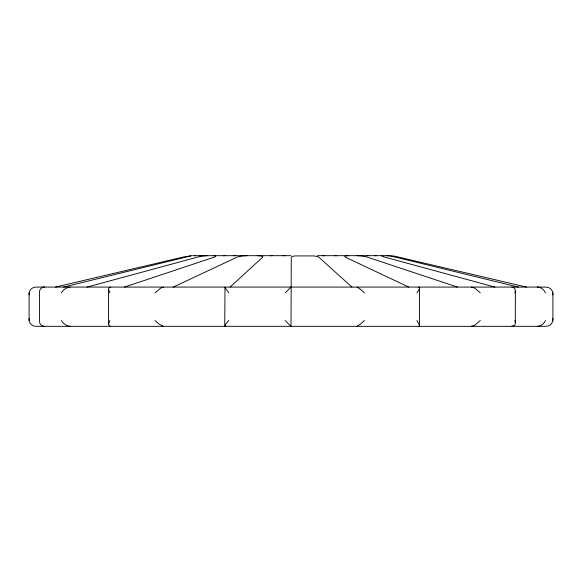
<?xml version="1.0" encoding="UTF-8"?>
<svg xmlns="http://www.w3.org/2000/svg" width="582" height="582" viewBox="0 0 582 582"><rect width="100%" height="100%" fill="white"/><g stroke="black" fill="none" stroke-linecap="round" stroke-linejoin="round"><path stroke-width="0.87" d="M29.1 294.921C28.431 290.862 31.864 286.941 35.982 287.079L546.018 287.079C550.136 286.941 553.569 290.862 552.9 294.921M29.1 318.47C28.431 322.537 31.864 326.451 35.982 326.32L546.018 326.32C550.136 326.451 553.569 322.537 552.9 318.47M511.854 287.079L514.634 288.126L515.376 291L515.288 324.021L514.634 325.265L511.854 326.32M390.58 255.745L392.537 255.745M110.675 326.32L109.438 326.051L108.558 324.021L108.558 289.378L108.718 288.126L110.675 287.079M108.558 324.021L109.925 320.5M514.903 292.892L515.376 291M418.509 287.079L419.28 287.341L419.506 288.126L419.164 289.378L416.908 292.892M419.506 288.126L419.506 325.265L419.28 326.051L418.509 326.32M224.994 326.32L225.845 324.021L228.835 320.5M545.48 320.5C544.141 323.781 540.918 326.24 537.324 326.32M61.285 292.892C63.263 289.872 66.413 287.275 70.146 287.079M480.303 320.5L474.767 325.265L471.325 326.32M224.732 326.051L224.994 287.079M285.18 292.892L291 287.079M155.016 292.892L160.668 288.126L163.491 287.079M364.405 320.5L360.593 324.021L357.006 326.32M230.057 287.079L262.824 257.062A9.625 2.052 -5.2 0 0 260.656 255.927L257.28 255.68M173.269 287.079L237.296 257.062A9.625 2.052 -5.2 0 1 243.109 255.927L247.299 255.68M124.504 287.079L214.54 257.062A9.625 1.353 -10.7 0 0 215.689 255.927L214.03 255.68M87.082 287.079L197.72 257.062A9.625 1.353 -10.7 0 1 204.129 255.927L207.454 255.68M63.562 287.079L191.42 255.745L183.134 257.062L55.537 287.079M43.33 287.253L44.676 287.079C41.533 286.897 38.965 289.8 39.532 292.892L39.532 320.5C38.965 323.592 41.533 326.502 44.676 326.32M382.396 255.68L381.799 255.927A9.625 0.851 12.4 0 0 384.549 257.062L494.918 287.079M194.424 255.745L195.472 255.68M366.915 255.745L367.97 255.68M348.298 255.68L345.686 255.927A9.625 1.761 8.2 0 0 345.162 257.062L408.731 287.079M223.313 255.745L225.132 255.68M322.901 255.745L324.72 255.68M270.339 255.745L272.441 255.68M192.446 255.68L291 255.68M317.408 255.68L389.554 255.68M334.701 255.68L336.731 255.745M283.15 255.68L285.18 255.745M356.868 255.68L360.76 255.927A9.625 1.761 8.2 0 1 367.082 257.062L457.496 287.079M374.546 255.68L376.023 255.745M233.702 255.68L235.193 255.745M386.528 255.68L389.067 255.927A9.625 0.851 12.4 0 1 395.12 257.062L518.438 287.079M199.604 255.68L200.157 255.745M538.576 287.253L537.324 287.079C540.918 287.152 544.141 289.618 545.48 292.892M70.146 326.32C66.413 326.124 63.263 323.527 61.285 320.5M471.325 287.079L474.767 288.126L480.303 292.892M393.578 255.927L526.463 287.079M163.491 326.32L158.85 324.021L155.016 320.5M357.006 287.079L360.593 289.378L364.405 292.892M351.943 287.079L318.66 257.062A9.625 2.204 1.8 0 0 313.756 255.927L294.921 255.927A9.625 2.204 1.8 0 0 291.269 257.062L291 326.32L285.18 320.5M228.835 292.892L224.732 287.341M416.908 320.5L419.506 325.265M109.925 292.892L108.558 289.378M514.903 320.5L515.376 322.392M552.9 292.892L552.9 320.5M29.1 292.892L29.1 320.5"/></g></svg>
